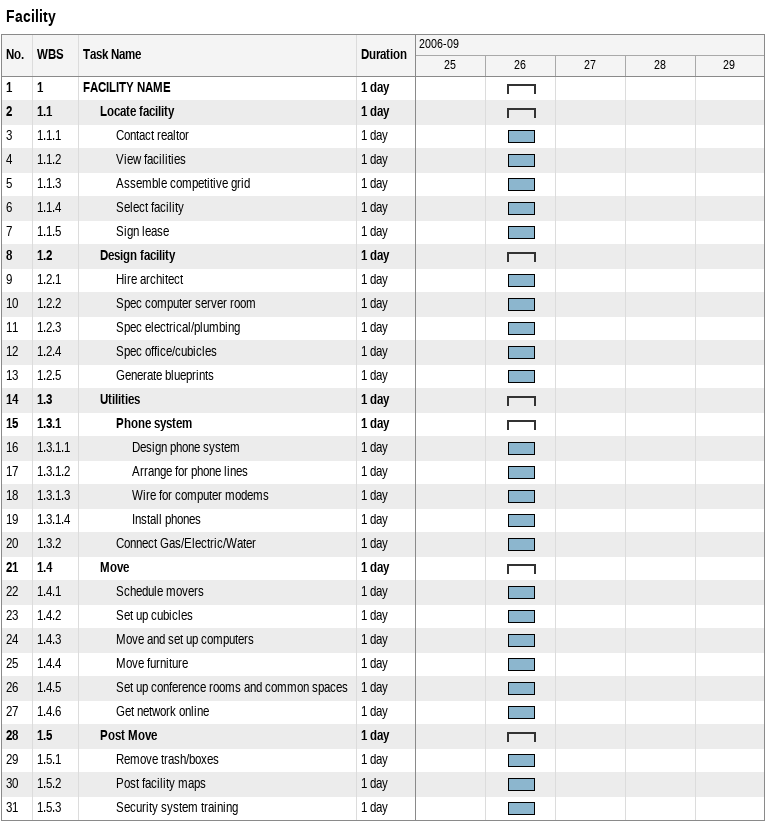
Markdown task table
Facility

| ID | WBS | Task | Duration | Start | Finish |
|---|---|---|---|---|---|
| 1 | 1 | **FACILITY NAME** | 1d | 2006-09-26 | 2006-09-26 |
| 2 | 1.1 | **Locate facility** | 1d | 2006-09-26 | 2006-09-26 |
| 3 | 1.1.1 | Contact realtor | 1d | 2006-09-26 | 2006-09-26 |
| 4 | 1.1.2 | View facilities | 1d | 2006-09-26 | 2006-09-26 |
| 5 | 1.1.3 | Assemble competitive grid | 1d | 2006-09-26 | 2006-09-26 |
| 6 | 1.1.4 | Select facility | 1d | 2006-09-26 | 2006-09-26 |
| 7 | 1.1.5 | Sign lease | 1d | 2006-09-26 | 2006-09-26 |
| 8 | 1.2 | **Design facility** | 1d | 2006-09-26 | 2006-09-26 |
| 9 | 1.2.1 | Hire architect | 1d | 2006-09-26 | 2006-09-26 |
| 10 | 1.2.2 | Spec computer server room | 1d | 2006-09-26 | 2006-09-26 |
| 11 | 1.2.3 | Spec electrical/plumbing | 1d | 2006-09-26 | 2006-09-26 |
| 12 | 1.2.4 | Spec office/cubicles | 1d | 2006-09-26 | 2006-09-26 |
| 13 | 1.2.5 | Generate blueprints | 1d | 2006-09-26 | 2006-09-26 |
| 14 | 1.3 | **Utilities** | 1d | 2006-09-26 | 2006-09-26 |
| 15 | 1.3.1 | **Phone system** | 1d | 2006-09-26 | 2006-09-26 |
| 16 | 1.3.1.1 | Design phone system | 1d | 2006-09-26 | 2006-09-26 |
| 17 | 1.3.1.2 | Arrange for phone lines | 1d | 2006-09-26 | 2006-09-26 |
| 18 | 1.3.1.3 | Wire for computer modems | 1d | 2006-09-26 | 2006-09-26 |
| 19 | 1.3.1.4 | Install phones | 1d | 2006-09-26 | 2006-09-26 |
| 20 | 1.3.2 | Connect Gas/Electric/Water | 1d | 2006-09-26 | 2006-09-26 |
| 21 | 1.4 | **Move** | 1d | 2006-09-26 | 2006-09-26 |
| 22 | 1.4.1 | Schedule movers | 1d | 2006-09-26 | 2006-09-26 |
| 23 | 1.4.2 | Set up cubicles | 1d | 2006-09-26 | 2006-09-26 |
| 24 | 1.4.3 | Move and set up computers | 1d | 2006-09-26 | 2006-09-26 |
| 25 | 1.4.4 | Move furniture | 1d | 2006-09-26 | 2006-09-26 |
| 26 | 1.4.5 | Set up conference rooms and common spaces | 1d | 2006-09-26 | 2006-09-26 |
| 27 | 1.4.6 | Get network online | 1d | 2006-09-26 | 2006-09-26 |
| 28 | 1.5 | **Post Move** | 1d | 2006-09-26 | 2006-09-26 |
| 29 | 1.5.1 | Remove trash/boxes | 1d | 2006-09-26 | 2006-09-26 |
| 30 | 1.5.2 | Post facility maps | 1d | 2006-09-26 | 2006-09-26 |
| 31 | 1.5.3 | Security system training | 1d | 2006-09-26 | 2006-09-26 |
